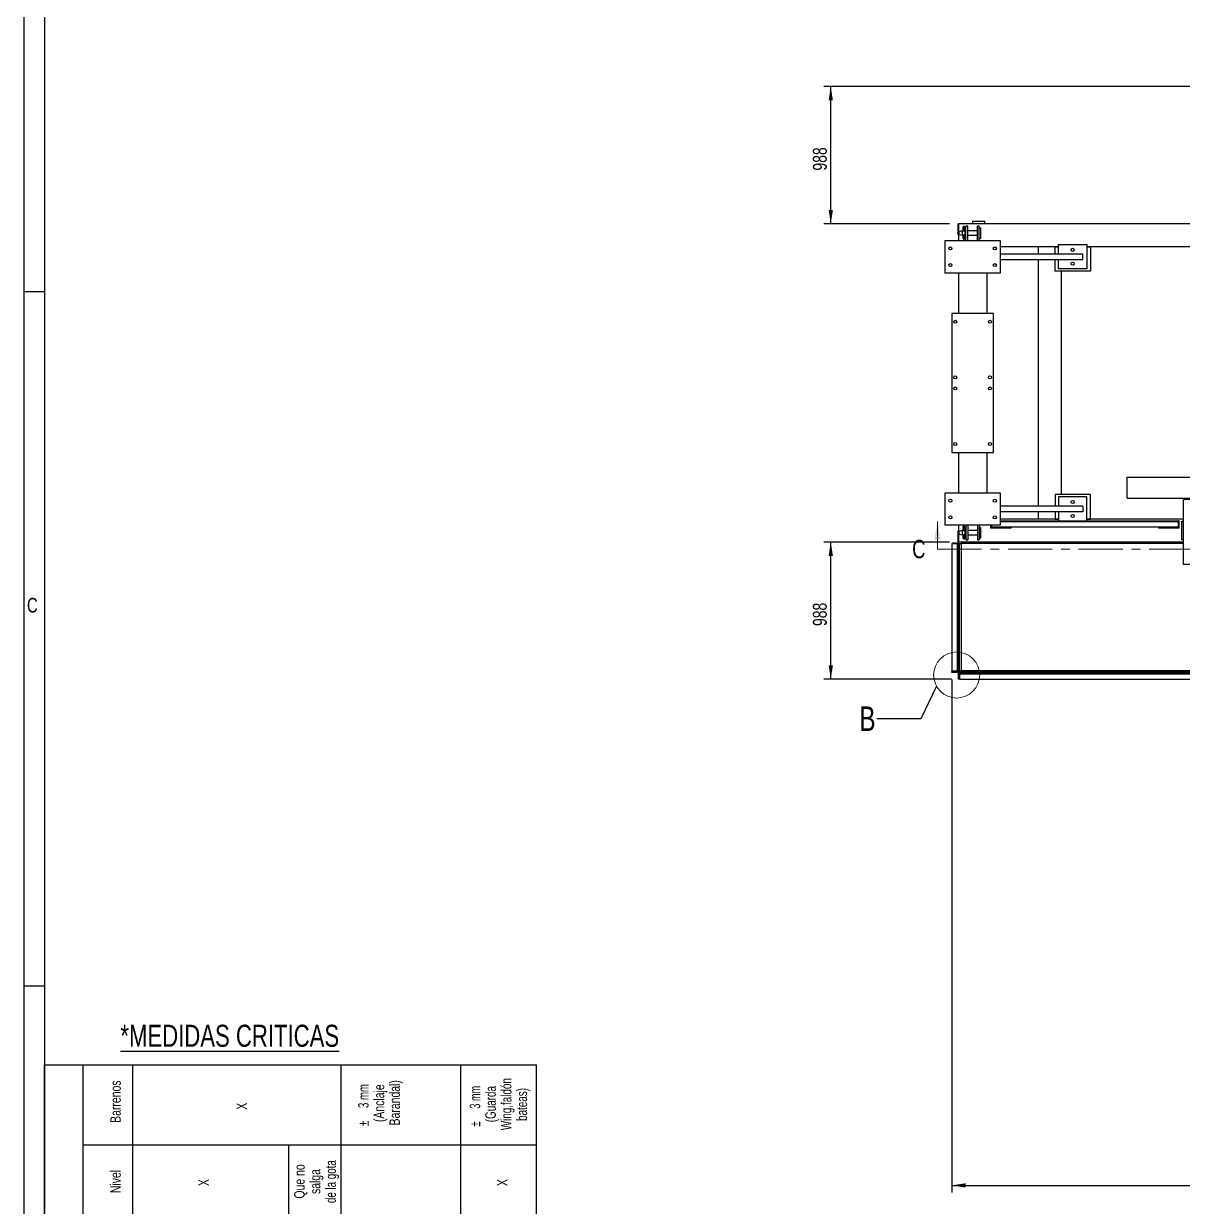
# Model space of a CAD drawing. Header units: millimetres. Extents: x 1293 to 41893, y 1011 to 26911.
# Drawn here: x 1293 to 9641, y 9867 to 18389 of the extents above; entities that cross this region are included whole.
import ezdxf

# ---------------------------------------------------------------- set-up
doc = ezdxf.new("R2010")
doc.units = ezdxf.units.MM
doc.header["$LTSCALE"] = 50
doc.linetypes.add('CENTER', pattern=[10.16, 6.35, -1.27, 1.27, -1.27])
for name, color, linetype in [('CAPA_1', 7, 'Continuous'), ('CLIP_BAR', 5, 'Continuous'), ('PASILLOS', 2, 'Continuous')]:
    doc.layers.add(name, color=color, linetype=linetype)
doc.styles.add('SLDTEXTSTYLE0', font='TXT', dxfattribs={"width": 0.75})
doc.styles.add('SLDTEXTSTYLE1', font='TXT', dxfattribs={"width": 0.7})
doc.styles.add('SLDTEXTSTYLE10', font='TXT', dxfattribs={"width": 0.666667})
doc.styles.add('SLDTEXTSTYLE11', font='TXT', dxfattribs={"width": 0.708642})
doc.styles.add('SLDTEXTSTYLE12', font='TXT', dxfattribs={"width": 0.656481})
doc.styles.add('SLDTEXTSTYLE4', font='TXT', dxfattribs={"width": 0.6875})
doc.styles.add('SLDTEXTSTYLE5', font='TXT', dxfattribs={"width": 0.694444})
doc.styles.add('SLDTEXTSTYLE6', font='TXT', dxfattribs={"width": 0.671875})
doc.styles.add('SLDTEXTSTYLE7', font='TXT', dxfattribs={"width": 0.678571})
doc.styles.add('SLDTEXTSTYLE8', font='TXT', dxfattribs={"width": 0.696429})
doc.styles.add('SLDTEXTSTYLE9', font='TXT', dxfattribs={"width": 0.675})
doc.dimstyles.new('SLDDIMSTYLE0', dxfattribs={"dimtxt": 100, "dimasz": 100, "dimexe": 0, "dimexo": 0.0625, "dimgap": 25, "dimtad": 2, "dimdec": 0, "dimrnd": 1e-09, "dimzin": 12, "dimdsep": 46, "dimtxsty": 'SLDTEXTSTYLE0', "dimsah": 1, "dimcen": 0.09, "dimadec": 0, "dimazin": 3, "dimtfac": 1, "dimtdec": 0, "dimtofl": 0, "dimtmove": 0, "dimatfit": 3, "dimfxl": 1, "dimfrac": 2, "dimtolj": 1, "dimtzin": 12, "dimarcsym": 0})
doc.dimstyles.new('SLDDIMSTYLE2', dxfattribs={"dimtxt": 0.18, "dimasz": 100, "dimexe": 0, "dimexo": 0.0625, "dimgap": 0, "dimtad": 0, "dimtih": 1, "dimtoh": 1, "dimdec": 0, "dimrnd": 1e-09, "dimzin": 0, "dimdsep": 46, "dimtxsty": 'Standard', "dimblk1": 'NONE', "dimblk2": 'NONE', "dimsah": 1, "dimcen": 0.09, "dimadec": 0, "dimazin": 0, "dimtfac": 100, "dimtdec": 0, "dimtofl": 0, "dimtmove": 0, "dimatfit": 3, "dimldrblk": 'NONE', "dimfxl": 1, "dimfrac": 2, "dimtolj": 1, "dimtzin": 0, "dimarcsym": 0})

# ---------------------------------------------------------------- blocks, each defined once
blk = doc.blocks.new('SW_NOTE_0_44')
at = {"layer": 'CAPA_1', "color": 0, "insert": (967, 129), "char_height": 100, "attachment_point": 2, "style": 'SLDTEXTSTYLE0'}
blk.add_mtext('TOLERANCIA PARA ENSAMBLES', dxfattribs=at)
blk = doc.blocks.new('SW_NOTE_0_45')
at = {"layer": 'CAPA_1', "color": 0, "char_height": 100, "attachment_point": 2, "style": 'SLDTEXTSTYLE0'}
for s, insert in [('Familia', (223, 129)), ('De Piezas', (224, -21))]:
    blk.add_mtext(s, dxfattribs=dict(at, insert=insert))
blk = doc.blocks.new('SW_NOTE_0_46')
at = {"layer": 'CAPA_1', "color": 0, "insert": (353, 129), "char_height": 100, "attachment_point": 2, "style": 'SLDTEXTSTYLE0'}
blk.add_mtext('Barandales', dxfattribs=at)
blk = doc.blocks.new('SW_NOTE_0_47')
at = {"layer": 'CAPA_1', "color": 0, "insert": (225, 129), "char_height": 100, "attachment_point": 2, "style": 'SLDTEXTSTYLE0'}
blk.add_mtext('Pasillos', dxfattribs=at)
blk = doc.blocks.new('SW_NOTE_0_48')
at = {"layer": 'CAPA_1', "color": 0, "insert": (241, 129), "char_height": 100, "attachment_point": 2, "style": 'SLDTEXTSTYLE0'}
blk.add_mtext('Flechas', dxfattribs=at)
blk = doc.blocks.new('SW_NOTE_0_49')
at = {"layer": 'CAPA_1', "color": 0, "insert": (334, 129), "char_height": 100, "attachment_point": 2, "style": 'SLDTEXTSTYLE0'}
blk.add_mtext('Estructuras', dxfattribs=at)
blk = doc.blocks.new('SW_NOTE_0_50')
at = {"layer": 'CAPA_1', "color": 0, "insert": (233, 129), "char_height": 100, "attachment_point": 2, "style": 'SLDTEXTSTYLE0'}
blk.add_mtext('Bandas', dxfattribs=at)
blk = doc.blocks.new('SW_NOTE_0_51')
at = {"layer": 'CAPA_1', "color": 0, "insert": (177, 129), "char_height": 100, "attachment_point": 2, "style": 'SLDTEXTSTYLE0'}
blk.add_mtext('Largo', dxfattribs=at)
blk = doc.blocks.new('SW_NOTE_0_52')
at = {"layer": 'CAPA_1', "color": 0, "insert": (186, 129), "char_height": 100, "attachment_point": 2, "style": 'SLDTEXTSTYLE0'}
blk.add_mtext('Altura', dxfattribs=at)
blk = doc.blocks.new('SW_NOTE_0_53')
at = {"layer": 'CAPA_1', "color": 0, "insert": (211, 129), "char_height": 100, "attachment_point": 2, "style": 'SLDTEXTSTYLE0'}
blk.add_mtext('Ancho', dxfattribs=at)
blk = doc.blocks.new('SW_NOTE_0_54')
at = {"layer": 'CAPA_1', "color": 0, "insert": (292, 129), "char_height": 100, "attachment_point": 2, "style": 'SLDTEXTSTYLE0'}
blk.add_mtext('Escuadra', dxfattribs=at)
blk = doc.blocks.new('SW_NOTE_0_55')
at = {"layer": 'CAPA_1', "color": 0, "insert": (247, 129), "char_height": 100, "attachment_point": 2, "style": 'SLDTEXTSTYLE0'}
blk.add_mtext('Anclaje', dxfattribs=at)
blk = doc.blocks.new('SW_NOTE_0_56')
at = {"layer": 'CAPA_1', "color": 0, "insert": (231, 129), "char_height": 100, "attachment_point": 2, "style": 'SLDTEXTSTYLE0'}
blk.add_mtext('Grados', dxfattribs=at)
blk = doc.blocks.new('SW_NOTE_0_57')
at = {"layer": 'CAPA_1', "color": 0, "insert": (195, 129), "char_height": 100, "attachment_point": 2, "style": 'SLDTEXTSTYLE0'}
blk.add_mtext('Ajuste', dxfattribs=at)
blk = doc.blocks.new('SW_NOTE_0_58')
at = {"layer": 'CAPA_1', "color": 0, "insert": (263, 129), "char_height": 100, "attachment_point": 2, "style": 'SLDTEXTSTYLE0'}
blk.add_mtext('Cuñeros', dxfattribs=at)
blk = doc.blocks.new('SW_NOTE_0_59')
at = {"layer": 'CAPA_1', "color": 0, "insert": (159, 129), "char_height": 100, "attachment_point": 2, "style": 'SLDTEXTSTYLE0'}
blk.add_mtext('Nivel', dxfattribs=at)
blk = doc.blocks.new('SW_NOTE_0_60')
at = {"layer": 'CAPA_1', "color": 0, "insert": (272, 129), "char_height": 100, "attachment_point": 2, "style": 'SLDTEXTSTYLE0'}
blk.add_mtext('Barrenos', dxfattribs=at)
blk = doc.blocks.new('SW_NOTE_0_61')
at = {"layer": 'CAPA_1', "color": 0, "char_height": 100, "attachment_point": 2}
for s, insert, style in [('%%p', (45, 129), 'SLDTEXTSTYLE0'), ('3 mm (sin', (431, 129), 'SLDTEXTSTYLE5'), ('pasillos)', (368, -21), 'SLDTEXTSTYLE0')]:
    blk.add_mtext(s, dxfattribs=dict(at, insert=insert, style=style))
blk = doc.blocks.new('SW_NOTE_0_62')
at = {"layer": 'CAPA_1', "color": 0, "char_height": 100, "attachment_point": 2}
for s, insert, style in [('%%p', (45, 129), 'SLDTEXTSTYLE0'), ('1 cm (con', (459, 129), 'SLDTEXTSTYLE5'), ('pasillos)', (397, -21), 'SLDTEXTSTYLE0')]:
    blk.add_mtext(s, dxfattribs=dict(at, insert=insert, style=style))
blk = doc.blocks.new('SW_NOTE_0_63')
at = {"layer": 'CAPA_1', "color": 0, "char_height": 100, "attachment_point": 2}
for s, insert, style in [('%%p', (45, 129), 'SLDTEXTSTYLE0'), ('3 mm', (309, 129), 'SLDTEXTSTYLE4')]:
    blk.add_mtext(s, dxfattribs=dict(at, insert=insert, style=style))
blk = doc.blocks.new('SW_NOTE_0_64')
at = {"layer": 'CAPA_1', "color": 0, "char_height": 100, "attachment_point": 2}
for s, insert, style in [('%%p', (45, 129), 'SLDTEXTSTYLE0'), ('2 mm (C. a C. de', (681, 129), 'SLDTEXTSTYLE6'), ('Ancl. Al pasillo)', (616, -21), 'SLDTEXTSTYLE0')]:
    blk.add_mtext(s, dxfattribs=dict(at, insert=insert, style=style))
blk = doc.blocks.new('SW_NOTE_0_65')
at = {"layer": 'CAPA_1', "color": 0, "char_height": 100, "attachment_point": 2}
for s, insert, style in [('%%p', (45, 129), 'SLDTEXTSTYLE0'), ('3 mm (C. a C. de', (681, 129), 'SLDTEXTSTYLE6'), ('Ancl. A barandales)', (612, -21), 'SLDTEXTSTYLE0')]:
    blk.add_mtext(s, dxfattribs=dict(at, insert=insert, style=style))
blk = doc.blocks.new('SW_NOTE_0_66')
at = {"layer": 'CAPA_1', "color": 0, "char_height": 100, "attachment_point": 2}
for s, insert, style in [('%%p', (45, 129), 'SLDTEXTSTYLE0'), ('3 mm (C. a C.)', (598, 129), 'SLDTEXTSTYLE7')]:
    blk.add_mtext(s, dxfattribs=dict(at, insert=insert, style=style))
blk = doc.blocks.new('SW_NOTE_0_67')
at = {"layer": 'CAPA_1', "color": 0, "insert": (220, 129), "char_height": 100, "attachment_point": 2, "style": 'SLDTEXTSTYLE7'}
blk.add_mtext('C. a C.', dxfattribs=at)
blk = doc.blocks.new('SW_NOTE_0_68')
at = {"layer": 'CAPA_1', "color": 0, "insert": (295, 129), "char_height": 100, "attachment_point": 2, "style": 'SLDTEXTSTYLE0'}
blk.add_mtext('Escaleras', dxfattribs=at)
blk = doc.blocks.new('SW_NOTE_0_69')
at = {"layer": 'CAPA_1', "color": 0, "char_height": 100, "attachment_point": 2}
for s, insert, style in [('%%p', (45, 129), 'SLDTEXTSTYLE0'), ('3 mm (patas de', (641, 129), 'SLDTEXTSTYLE8'), ('barrenos)', (598, -21), 'SLDTEXTSTYLE0')]:
    blk.add_mtext(s, dxfattribs=dict(at, insert=insert, style=style))
blk = doc.blocks.new('SW_NOTE_0_70')
at = {"layer": 'CAPA_1', "color": 0, "char_height": 100, "attachment_point": 2, "style": 'SLDTEXTSTYLE0'}
for s, insert in [('%%p', (45, 129)), ('3 mm (escuadras de', (789, 129)), ('barrenos)', (748, -21))]:
    blk.add_mtext(s, dxfattribs=dict(at, insert=insert))
blk = doc.blocks.new('SW_NOTE_0_71')
at = {"layer": 'CAPA_1', "color": 0, "char_height": 100, "attachment_point": 2}
for s, insert, style in [('%%p', (45, 129), 'SLDTEXTSTYLE0'), ('3 mm a 90°', (491, 129), 'SLDTEXTSTYLE9'), ('(espárragos)', (423, -21), 'SLDTEXTSTYLE0')]:
    blk.add_mtext(s, dxfattribs=dict(at, insert=insert, style=style))
blk = doc.blocks.new('SW_NOTE_0_72')
at = {"layer": 'CAPA_1', "color": 0, "char_height": 100, "attachment_point": 2, "style": 'SLDTEXTSTYLE0'}
for s, insert in [('%%p', (45, 129)), ('2 grados', (411, 129))]:
    blk.add_mtext(s, dxfattribs=dict(at, insert=insert))
blk = doc.blocks.new('SW_NOTE_0_73')
at = {"layer": 'CAPA_1', "color": 0, "char_height": 100, "attachment_point": 2, "style": 'SLDTEXTSTYLE0'}
for s, insert in [('%%p', (45, 129)), ('.003"', (278, 129))]:
    blk.add_mtext(s, dxfattribs=dict(at, insert=insert))
blk = doc.blocks.new('SW_NOTE_0_74')
at = {"layer": 'CAPA_1', "color": 0, "char_height": 100, "attachment_point": 2}
for s, insert, style in [('%%p', (45, 129), 'SLDTEXTSTYLE0'), ('5 mm', (309, 129), 'SLDTEXTSTYLE4')]:
    blk.add_mtext(s, dxfattribs=dict(at, insert=insert, style=style))
blk = doc.blocks.new('SW_NOTE_0_75')
at = {"layer": 'CAPA_1', "color": 0, "char_height": 100, "attachment_point": 2, "style": 'SLDTEXTSTYLE0'}
for s, insert in [('%%p', (45, 129)), ('0.0625"', (350, 129))]:
    blk.add_mtext(s, dxfattribs=dict(at, insert=insert))
blk = doc.blocks.new('SW_NOTE_0_76')
at = {"layer": 'CAPA_1', "color": 0, "char_height": 100, "attachment_point": 2, "style": 'SLDTEXTSTYLE0'}
for s, insert in [('colocación', (366, 129)), ('brida en', (367, -21)), ('banda', (367, -171))]:
    blk.add_mtext(s, dxfattribs=dict(at, insert=insert))
blk = doc.blocks.new('SW_NOTE_0_77')
at = {"layer": 'CAPA_1', "color": 0, "char_height": 100, "attachment_point": 2}
for s, insert, style in [('0 mm ver', (295, 129), 'SLDTEXTSTYLE4'), ('IC-OP-001', (296, -21), 'SLDTEXTSTYLE0')]:
    blk.add_mtext(s, dxfattribs=dict(at, insert=insert, style=style))
blk = doc.blocks.new('SW_NOTE_0_78')
at = {"layer": 'CAPA_1', "color": 0, "char_height": 100, "attachment_point": 2, "style": 'SLDTEXTSTYLE0'}
for s, insert in [('Par de', (205, 129)), ('barrenos', (201, -21)), ('(rodillos)', (203, -171))]:
    blk.add_mtext(s, dxfattribs=dict(at, insert=insert))
blk = doc.blocks.new('SW_NOTE_0_79')
at = {"layer": 'CAPA_1', "color": 0, "char_height": 100, "attachment_point": 2, "style": 'SLDTEXTSTYLE0'}
for s, insert in [('colocación', (366, 129)), ('paro de', (368, -21)), ('emergencia', (364, -171))]:
    blk.add_mtext(s, dxfattribs=dict(at, insert=insert))
blk = doc.blocks.new('SW_NOTE_0_80')
at = {"layer": 'CAPA_1', "color": 0, "char_height": 100, "attachment_point": 2}
for s, insert, style in [('%%p', (45, 129), 'SLDTEXTSTYLE0'), ('3 mm', (309, 129), 'SLDTEXTSTYLE4')]:
    blk.add_mtext(s, dxfattribs=dict(at, insert=insert, style=style))
blk = doc.blocks.new('SW_NOTE_0_81')
at = {"layer": 'CAPA_1', "color": 0, "char_height": 100, "attachment_point": 2}
for s, insert, style in [('%%p', (45, 129), 'SLDTEXTSTYLE0'), ('3 mm', (309, 129), 'SLDTEXTSTYLE4')]:
    blk.add_mtext(s, dxfattribs=dict(at, insert=insert, style=style))
blk = doc.blocks.new('SW_NOTE_0_82')
at = {"layer": 'CAPA_1', "color": 0, "insert": (41, 129), "char_height": 100, "attachment_point": 2, "style": 'SLDTEXTSTYLE0'}
blk.add_mtext('X', dxfattribs=at)
blk = doc.blocks.new('SW_NOTE_0_83')
at = {"layer": 'CAPA_1', "color": 0, "insert": (41, 129), "char_height": 100, "attachment_point": 2, "style": 'SLDTEXTSTYLE0'}
blk.add_mtext('X', dxfattribs=at)
blk = doc.blocks.new('SW_NOTE_0_84')
at = {"layer": 'CAPA_1', "color": 0, "insert": (41, 129), "char_height": 100, "attachment_point": 2, "style": 'SLDTEXTSTYLE0'}
blk.add_mtext('X', dxfattribs=at)
blk = doc.blocks.new('SW_NOTE_0_85')
at = {"layer": 'CAPA_1', "color": 0, "char_height": 100, "attachment_point": 2, "style": 'SLDTEXTSTYLE10'}
for s, insert in [('+ 5 mm', (236, 129)), ('- 0 mm', (235, -21))]:
    blk.add_mtext(s, dxfattribs=dict(at, insert=insert))
blk = doc.blocks.new('SW_NOTE_0_86')
at = {"layer": 'CAPA_1', "color": 0, "char_height": 100, "attachment_point": 2}
for s, insert, style in [('%%p', (45, 129), 'SLDTEXTSTYLE0'), ('3 mm', (309, 129), 'SLDTEXTSTYLE4')]:
    blk.add_mtext(s, dxfattribs=dict(at, insert=insert, style=style))
blk = doc.blocks.new('SW_NOTE_0_87')
at = {"layer": 'CAPA_1', "color": 0, "char_height": 100, "attachment_point": 2}
for s, insert, style in [('%%p', (45, 129), 'SLDTEXTSTYLE0'), ('3 mm', (309, 129), 'SLDTEXTSTYLE4')]:
    blk.add_mtext(s, dxfattribs=dict(at, insert=insert, style=style))
blk = doc.blocks.new('SW_NOTE_0_88')
at = {"layer": 'CAPA_1', "color": 0, "char_height": 100, "attachment_point": 2}
for s, insert, style in [('%%p', (45, 129), 'SLDTEXTSTYLE0'), ('3 mm', (309, 129), 'SLDTEXTSTYLE4')]:
    blk.add_mtext(s, dxfattribs=dict(at, insert=insert, style=style))
blk = doc.blocks.new('SW_NOTE_0_89')
at = {"layer": 'CAPA_1', "color": 0, "insert": (177, 129), "char_height": 100, "attachment_point": 2, "style": 'SLDTEXTSTYLE4'}
blk.add_mtext('0 mm', dxfattribs=at)
blk = doc.blocks.new('SW_NOTE_0_90')
at = {"layer": 'CAPA_1', "color": 0, "insert": (41, 129), "char_height": 100, "attachment_point": 2, "style": 'SLDTEXTSTYLE0'}
blk.add_mtext('X', dxfattribs=at)
blk = doc.blocks.new('SW_NOTE_0_91')
at = {"layer": 'CAPA_1', "color": 0, "insert": (41, 129), "char_height": 100, "attachment_point": 2, "style": 'SLDTEXTSTYLE0'}
blk.add_mtext('X', dxfattribs=at)
blk = doc.blocks.new('SW_NOTE_0_92')
at = {"layer": 'CAPA_1', "color": 0, "insert": (41, 129), "char_height": 100, "attachment_point": 2, "style": 'SLDTEXTSTYLE0'}
blk.add_mtext('X', dxfattribs=at)
blk = doc.blocks.new('SW_NOTE_0_93')
at = {"layer": 'CAPA_1', "color": 0, "insert": (41, 129), "char_height": 100, "attachment_point": 2, "style": 'SLDTEXTSTYLE0'}
blk.add_mtext('X', dxfattribs=at)
blk = doc.blocks.new('SW_NOTE_0_94')
at = {"layer": 'CAPA_1', "color": 0, "char_height": 100, "attachment_point": 2}
for s, insert, style in [('Que no', (244, 129), 'SLDTEXTSTYLE0'), ('salga', (243, -21), 'SLDTEXTSTYLE0'), ('de la gota', (242, -171), 'SLDTEXTSTYLE1')]:
    blk.add_mtext(s, dxfattribs=dict(at, insert=insert, style=style))
blk = doc.blocks.new('SW_NOTE_0_95')
at = {"layer": 'CAPA_1', "color": 0, "char_height": 100, "attachment_point": 2}
for s, insert, style in [('%%p', (45, 129), 'SLDTEXTSTYLE0'), ('3 mm', (309, 129), 'SLDTEXTSTYLE4'), ('(Anclaje', (240, -21), 'SLDTEXTSTYLE0'), ('Barandal)', (244, -171), 'SLDTEXTSTYLE0')]:
    blk.add_mtext(s, dxfattribs=dict(at, insert=insert, style=style))
blk = doc.blocks.new('SW_NOTE_0_96')
at = {"layer": 'CAPA_1', "color": 0, "char_height": 100, "attachment_point": 2}
for s, insert, style in [('%%p', (43, 129), 'SLDTEXTSTYLE11'), ('3 mm', (300, 129), 'SLDTEXTSTYLE12'), ('(Guarda', (234, -21), 'SLDTEXTSTYLE11'), ('Wing,faldón', (234, -171), 'SLDTEXTSTYLE11'), ('bateas)', (231, -321), 'SLDTEXTSTYLE11')]:
    blk.add_mtext(s, dxfattribs=dict(at, insert=insert, style=style))
blk = doc.blocks.new('SW_NOTE_0_97')
at = {"layer": 'CAPA_1', "color": 0, "insert": (41, 129), "char_height": 100, "attachment_point": 2, "style": 'SLDTEXTSTYLE0'}
blk.add_mtext('X', dxfattribs=at)
blk = doc.blocks.new('SW_NOTE_0_98')
at = {"layer": 'CAPA_1', "color": 0, "insert": (41, 129), "char_height": 100, "attachment_point": 2, "style": 'SLDTEXTSTYLE0'}
blk.add_mtext('X', dxfattribs=at)
blk = doc.blocks.new('SW_NOTE_0_99')
at = {"layer": 'CAPA_1', "color": 0, "insert": (41, 129), "char_height": 100, "attachment_point": 2, "style": 'SLDTEXTSTYLE0'}
blk.add_mtext('X', dxfattribs=at)
blk = doc.blocks.new('SW_NOTE_0_100')
at = {"layer": 'CAPA_1', "color": 0, "char_height": 100, "attachment_point": 2, "style": 'SLDTEXTSTYLE0'}
for s, insert in [('%%p', (45, 129)), ('3 mm Orejas', (533, 129)), ('(soporte)', (466, -21))]:
    blk.add_mtext(s, dxfattribs=dict(at, insert=insert))
blk = doc.blocks.new('Bloque30')
at = {"layer": 'CAPA_1'}
for p, q in [((1781, 8063), (10397, 8063)), ((1781, 8063), (1781, 3339)), ((10397, 8063), (10397, 3339)), ((1781, 7691), (10397, 7691)), ((2609, 7691), (2609, 3339)), ((3436, 7691), (3436, 3339)), ((3969, 7691), (3969, 3339)), ((4528, 7691), (4528, 3339)), ((5219, 7691), (5219, 3339)), ((6685, 7691), (6685, 3339)), ((7364, 7691), (7364, 5718)), ((8115, 7691), (8115, 5215)), ((8928, 7691), (8928, 5215)), ((9631, 7691), (9631, 3339)), ((1781, 7214), (10397, 7214)), ((1781, 6725), (2609, 6725)), ((4528, 6725), (6685, 6725)), ((1781, 6089), (2609, 6089)), ((5219, 6089), (8115, 6089)), ((1781, 5718), (2609, 5718)), ((5219, 5718), (8115, 5718)), ((8928, 5718), (9631, 5718)), ((1781, 5215), (2609, 5215)), ((3436, 5215), (4528, 5215)), ((5219, 5215), (10397, 5215)), ((5219, 5047), (6685, 5047)), ((5219, 4733), (6685, 4733)), ((5219, 4408), (6685, 4408)), ((1781, 4068), (10397, 4068)), ((7364, 4068), (7364, 3339)), ((8115, 4068), (8115, 3339)), ((8928, 4068), (8928, 3339)), ((2609, 3717), (3436, 3717)), ((6685, 3618), (8928, 3618)), ((1781, 3339), (10397, 3339))]:
    blk.add_line(p, q, dxfattribs=at)
at = {"layer": 'CAPA_1', "color": 7}
for name, p in [('SW_NOTE_0_44', (3851, 7753)), ('SW_NOTE_0_45', (1990, 7452)), ('SW_NOTE_0_51', (2898, 7302)), ('SW_NOTE_0_52', (3468, 7302)), ('SW_NOTE_0_53', (4001, 7288)), ('SW_NOTE_0_54', (4584, 7288)), ('SW_NOTE_0_55', (5522, 7288)), ('SW_NOTE_0_56', (6842, 7302)), ('SW_NOTE_0_57', (7518, 7302)), ('SW_NOTE_0_58', (8178, 7302)), ('SW_NOTE_0_59', (9119, 7302)), ('SW_NOTE_0_60', (9773, 7302)), ('SW_NOTE_0_64', (5337, 6955)), ('SW_NOTE_0_46', (1808, 6880)), ('SW_NOTE_0_87', (4630, 6913)), ('SW_NOTE_0_72', (6662, 6593)), ('SW_NOTE_0_90', (7661, 6560)), ('SW_NOTE_0_81', (3452, 6352)), ('SW_NOTE_0_65', (5337, 6380)), ('SW_NOTE_0_99', (9227, 6456)), ('SW_NOTE_0_47', (1800, 6319)), ('SW_NOTE_0_84', (4171, 6210)), ('SW_NOTE_0_93', (8515, 6120)), ('SW_NOTE_0_98', (9960, 6091)), ('SW_NOTE_0_48', (1807, 5836)), ('SW_NOTE_0_73', (6793, 5826)), ('SW_NOTE_0_75', (7464, 5826)), ('SW_NOTE_0_63', (2780, 5602)), ('SW_NOTE_0_94', (9035, 5537)), ('SW_NOTE_0_49', (1829, 5387)), ('SW_NOTE_0_66', (5381, 5387)), ('SW_NOTE_0_92', (7321, 5405)), ('SW_NOTE_0_88', (4601, 5163)), ('SW_NOTE_0_67', (5700, 5071)), ('SW_NOTE_0_69', (5361, 4886)), ('SW_NOTE_0_95', (9790, 4923)), ('SW_NOTE_0_68', (1831, 4566)), ('SW_NOTE_0_82', (3651, 4532)), ('SW_NOTE_0_85', (4018, 4628)), ('SW_NOTE_0_70', (5211, 4589)), ('SW_NOTE_0_91', (8163, 4513)), ('SW_NOTE_0_71', (5532, 4253)), ('SW_NOTE_0_61', (2634, 3886)), ('SW_NOTE_0_78', (6830, 3917)), ('SW_NOTE_0_76', (7376, 3917)), ('SW_NOTE_0_79', (8154, 3917)), ('SW_NOTE_0_96', (9787, 3852)), ('SW_NOTE_0_50', (1855, 3637)), ('SW_NOTE_0_100', (5491, 3725)), ('SW_NOTE_0_62', (2634, 3562)), ('SW_NOTE_0_83', (3651, 3575)), ('SW_NOTE_0_86', (4011, 3575)), ('SW_NOTE_0_89', (4696, 3575)), ('SW_NOTE_0_97', (9227, 3590)), ('SW_NOTE_0_74', (6792, 3402)), ('SW_NOTE_0_77', (7424, 3486)), ('SW_NOTE_0_80', (8257, 3402))]:
    blk.add_blockref(name, p, dxfattribs=at)
blk = doc.blocks.new('_D_12')
at = {"layer": 'CAPA_1', "transparency": 16777216}
for p, q in [((12074.8, 17936.1), (7053.4, 17936.1)), ((7103.4, 16948.4), (7103.4, 17936.1)), ((7957.8, 16948.4), (7053.4, 16948.4))]:
    blk.add_line(p, q, dxfattribs=at)
for points in [[(7103.4, 17936.1), (7088, 17836.1), (7118.8, 17836.1)], [(7103.4, 16948.4), (7118.8, 17048.4), (7088, 17048.4)]]:
    blk.add_solid(points, dxfattribs=at)
at = {"layer": 'CAPA_1', "transparency": 16777216, "insert": (6974.5, 17331.4), "char_height": 100, "attachment_point": 1, "rotation": 90, "style": 'SLDTEXTSTYLE0'}
blk.add_mtext('988', dxfattribs=at)
blk = doc.blocks.new('_D_13')
at = {"layer": 'CAPA_1', "transparency": 16777216}
for p, q in [((7957.8, 14656.8), (7053.4, 14656.8)), ((7103.4, 13669.2), (7103.4, 14656.8)), ((7972.8, 13669.2), (7053.4, 13669.2))]:
    blk.add_line(p, q, dxfattribs=at)
for points in [[(7103.4, 14656.8), (7088, 14556.8), (7118.8, 14556.8)], [(7103.4, 13669.2), (7118.8, 13769.2), (7088, 13769.2)]]:
    blk.add_solid(points, dxfattribs=at)
at = {"layer": 'CAPA_1', "transparency": 16777216, "insert": (6974.5, 14052.2), "char_height": 100, "attachment_point": 1, "rotation": 90, "style": 'SLDTEXTSTYLE0'}
blk.add_mtext('988', dxfattribs=at)
blk = doc.blocks.new('_D_16')
at = {"layer": 'CAPA_1', "transparency": 16777216}
for p, q in [((7974.7, 13667.4), (7974.7, 9974.9)), ((18069.9, 13667.8), (18069.9, 9974.9)), ((7974.7, 10024.9), (18069.9, 10024.9))]:
    blk.add_line(p, q, dxfattribs=at)
for points in [[(7974.7, 10024.9), (8074.7, 10009.5), (8074.7, 10040.3)], [(18069.9, 10024.9), (17969.9, 10040.3), (17969.9, 10009.5)]]:
    blk.add_solid(points, dxfattribs=at)
at = {"layer": 'CAPA_1', "transparency": 16777216, "insert": (12837.6, 10153.8), "char_height": 100, "attachment_point": 1, "style": 'SLDTEXTSTYLE0'}
blk.add_mtext('10095', dxfattribs=at)
blk = doc.blocks.new('_None')

msp = doc.modelspace()

# ---------------------------------------------------------------- linework, layer by layer
at = {"color": 7, "linetype": 'Continuous', "lineweight": 25}
for p, q in [((8122.8628232, 16965.636389), (8122.8628232, 16948.440389)), ((8211.7628232, 16965.636389), (8122.8628232, 16965.636389)), ((8211.7628232, 16948.440389), (8211.7628232, 16965.636389)), ((8022.3128232, 16948.440389), (8021.3128232, 16948.440389)), ((8021.3128232, 16876.558389), (8021.3128232, 16948.440389)), ((8022.3128232, 16876.558389), (8021.3128232, 16876.558389)), ((8021.3128232, 16868.938389), (8021.3128232, 16876.558389)), ((8022.3128232, 16948.440389), (8022.3128232, 16825.636389)), ((13262.4128232, 16948.440389), (8022.3128232, 16948.440389)), ((8051.7753232, 16897.355389), (8026.7753232, 16891.1221889)), ((8026.7753232, 16871.8385891), (8026.7753232, 16891.1221889)), ((8056.2190732, 16897.355389), (8051.7753232, 16897.355389)), ((8051.7753232, 16865.605389), (8051.7753232, 16897.355389)), ((8059.647719, 16929.0443944), (8057.5205454, 16926.9171444)), ((8057.5205454, 16896.954145), (8057.5205454, 16926.9171444)), ((8057.520976, 16922.8531444), (8059.6481496, 16924.9803944)), ((8066.0296703, 16922.8531444), (8057.520976, 16922.8531444)), ((8057.520976, 16896.9540395), (8057.520976, 16922.8531444)), ((8063.9020662, 16929.0443944), (8059.647719, 16929.0443944)), ((8059.6481496, 16924.9803944), (8063.9024968, 16924.9803944)), ((8066.0292398, 16926.9171444), (8063.9020662, 16929.0443944)), ((8063.9024968, 16924.9803944), (8066.0296703, 16922.8531444)), ((8066.0292398, 16922.853575), (8066.0292398, 16926.9171444)), ((8066.0296703, 16896.9580833), (8066.0296703, 16922.8531444)), ((8068.7753232, 16897.355389), (8067.2562498, 16897.355389)), ((8071.3153232, 16919.480389), (8068.7753232, 16919.480389)), ((8068.7753232, 16919.480389), (8068.7753232, 16843.480389)), ((8071.3153232, 16919.480389), (8071.3153232, 16843.480389)), ((8076.6128232, 16897.355389), (8071.3153232, 16897.355389)), ((8089.3128232, 16931.480389), (8076.6128232, 16931.480389)), ((8076.6128232, 16881.480389), (8076.6128232, 16931.480389)), ((8076.6128232, 16825.636389), (8076.6128232, 16881.480389)), ((8089.3128232, 16881.480389), (8089.3128232, 16931.480389)), ((8159.3128232, 16897.355389), (8089.3128232, 16897.355389)), ((8089.3128232, 16825.636389), (8089.3128232, 16881.480389)), ((8172.0128232, 16931.480389), (8159.3128232, 16931.480389)), ((8159.3128232, 16881.480389), (8159.3128232, 16931.480389)), ((8159.3128232, 16825.636389), (8159.3128232, 16881.480389)), ((8172.0128232, 16881.480389), (8172.0128232, 16931.480389)), ((8181.5378232, 16919.580389), (8172.0128232, 16919.580389)), ((8172.0128232, 16825.636389), (8172.0128232, 16881.480389)), ((8181.5378232, 16919.580389), (8181.5378232, 16843.380389)), ((7924.3128232, 16825.636389), (7924.3128232, 16595.636389)), ((8324.3128232, 16825.636389), (7924.3128232, 16825.636389)), ((8022.3128232, 16868.938389), (8021.3128232, 16868.938389)), ((8026.7753232, 16871.8385891), (8051.7753232, 16865.605389)), ((8051.7753232, 16865.605389), (8056.2190732, 16865.605389)), ((8057.5205454, 16861.4803944), (8057.5205454, 16866.0110517)), ((8057.520976, 16861.4803944), (8057.520976, 16866.0111534)), ((8066.0296703, 16861.4803944), (8066.0296703, 16866.0048493)), ((8067.2562498, 16865.605389), (8068.7753232, 16865.605389)), ((8068.7753232, 16843.480389), (8071.3153232, 16843.480389)), ((8071.3153232, 16865.605389), (8076.6128232, 16865.605389)), ((8089.3128232, 16865.605389), (8159.3128232, 16865.605389)), ((8172.0128232, 16843.380389), (8181.5378232, 16843.380389)), ((8324.3128232, 16595.636389), (8324.3128232, 16825.636389)), ((8743.6262163, 16730.753189), (8743.6262163, 16798.636389)), ((8743.6262163, 16798.636389), (8946.6262163, 16798.636389)), ((8946.6262163, 16798.636389), (8946.6262163, 16622.636389)), ((8743.6262163, 16782.832389), (8324.3128232, 16782.832389)), ((8324.3128232, 16730.753189), (8916.9682653, 16730.753189)), ((8596.5088232, 16782.832389), (8596.5088232, 16730.753189)), ((8718.1226764, 16782.832389), (8743.6262163, 16782.832389)), ((8718.1226764, 16730.753189), (8718.1226764, 16782.832389)), ((8916.9682653, 16690.519589), (8916.9682653, 16730.753189)), ((9933.44943, 16782.832389), (8946.6262163, 16782.832389)), ((8946.6262163, 16782.832389), (8972.1226764, 16782.832389)), ((8972.1226764, 16782.832389), (8972.1226764, 16605.832389)), ((8324.3128232, 16690.519589), (8916.9682653, 16690.519589)), ((8596.5088232, 16690.519589), (8596.5088232, 14914.753189)), ((8718.1226764, 16605.832389), (8718.1226764, 16690.519589)), ((8743.6262163, 16622.636389), (8743.6262163, 16690.519589)), ((8946.6262163, 16622.636389), (8743.6262163, 16622.636389)), ((7924.3128232, 16595.636389), (8324.3128232, 16595.636389)), ((8022.2793232, 16595.636389), (8022.2793232, 16302.636389)), ((8022.4588232, 16595.636389), (8022.4588232, 16302.636389)), ((8226.1668232, 16595.636389), (8226.1668232, 16302.636389)), ((8972.1226764, 16605.832389), (8718.1226764, 16605.832389)), ((8762.1168232, 16605.832389), (8762.1168232, 14999.440389)), ((7974.3128232, 16302.636389), (7974.3128232, 15302.636389)), ((8274.3128232, 16302.636389), (7974.3128232, 16302.636389)), ((8274.3128232, 15302.636389), (8274.3128232, 16302.636389)), ((7974.3128232, 15302.636389), (8274.3128232, 15302.636389)), ((8022.2793232, 15302.636389), (8022.2793232, 15009.636389)), ((8022.4588232, 15302.636389), (8022.4588232, 15009.636389)), ((8226.1668232, 15302.636389), (8226.1668232, 15009.636389)), ((9238.0458232, 14971.836389), (9238.0458232, 15124.236389)), ((9238.0458232, 15124.236389), (10318.0458232, 15124.236389)), ((7924.3128232, 15009.636389), (7924.3128232, 14779.636389)), ((8324.3128232, 15009.636389), (7924.3128232, 15009.636389)), ((8324.3128232, 14779.636389), (8324.3128232, 15009.636389)), ((8972.1226764, 14999.440389), (8718.1226764, 14999.440389)), ((8718.1226764, 14999.440389), (8718.1226764, 14914.753189)), ((8972.1226764, 14822.440389), (8972.1226764, 14999.440389)), ((8916.9682653, 14914.753189), (8324.3128232, 14914.753189)), ((8743.6262163, 14982.636389), (8743.6262163, 14914.753189)), ((8946.6262163, 14982.636389), (8743.6262163, 14982.636389)), ((8916.9682653, 14914.753189), (8916.9682653, 14874.519589)), ((8946.6262163, 14810.040389), (8946.6262163, 14982.636389)), ((9238.0458232, 14971.836389), (10318.0458232, 14971.836389)), ((10191.3758232, 14962.311389), (9641.3758232, 14962.311389)), ((9641.3758232, 14962.311389), (9641.3758232, 14498.311389)), ((8916.9682653, 14874.519589), (8324.3128232, 14874.519589)), ((8596.5088232, 14874.519589), (8596.5088232, 14822.440389)), ((8718.1226764, 14874.519589), (8718.1226764, 14822.440389)), ((8743.6262163, 14874.519589), (8743.6262163, 14810.040389)), ((7924.3128232, 14779.636389), (8324.3128232, 14779.636389)), ((8022.3128232, 14779.636389), (8022.3128232, 14656.832389)), ((8059.647719, 14771.3563944), (8057.5205454, 14769.2291444)), ((8057.5205454, 14739.266145), (8057.5205454, 14769.2291444)), ((8057.520976, 14765.1651444), (8059.6481496, 14767.2923944)), ((8057.520976, 14739.2660395), (8057.520976, 14765.1651444)), ((8066.0296703, 14765.1651444), (8057.520976, 14765.1651444)), ((8063.9020662, 14771.3563944), (8059.647719, 14771.3563944)), ((8059.6481496, 14767.2923944), (8063.9024968, 14767.2923944)), ((8066.0292398, 14769.2291444), (8063.9020662, 14771.3563944)), ((8063.9024968, 14767.2923944), (8066.0296703, 14765.1651444)), ((8066.0292398, 14765.165575), (8066.0292398, 14769.2291444)), ((8066.0296703, 14739.2700833), (8066.0296703, 14765.1651444)), ((8071.3153232, 14761.792389), (8068.7753232, 14761.792389)), ((8068.7753232, 14761.792389), (8068.7753232, 14685.792389)), ((8071.3153232, 14761.792389), (8071.3153232, 14685.792389)), ((8076.6128232, 14779.636389), (8076.6128232, 14723.792389)), ((8089.3128232, 14779.636389), (8089.3128232, 14723.792389)), ((8159.3128232, 14779.636389), (8159.3128232, 14723.792389)), ((8172.0128232, 14779.636389), (8172.0128232, 14723.792389)), ((8181.5378232, 14761.892389), (8172.0128232, 14761.892389)), ((8181.5378232, 14761.892389), (8181.5378232, 14685.692389)), ((8743.6262163, 14822.440389), (8324.3128232, 14822.440389)), ((8718.1226764, 14822.440389), (8743.6262163, 14822.440389)), ((9641.3758232, 14822.440389), (8946.6262163, 14822.440389)), ((8946.6262163, 14822.440389), (8972.1226764, 14822.440389)), ((9629.7538232, 14672.961389), (9629.7538232, 14806.311389)), ((9629.7538232, 14806.311389), (9641.3758232, 14806.311389)), ((8022.3128232, 14736.334389), (8021.3128232, 14736.334389)), ((8021.3128232, 14728.714389), (8021.3128232, 14736.334389)), ((8022.3128232, 14728.714389), (8021.3128232, 14728.714389)), ((8021.3128232, 14656.832389), (8021.3128232, 14728.714389)), ((8051.7753232, 14739.667389), (8026.7753232, 14733.4341889)), ((8026.7753232, 14714.1505891), (8026.7753232, 14733.4341889)), ((8026.7753232, 14714.1505891), (8051.7753232, 14707.917389)), ((8056.2190732, 14739.667389), (8051.7753232, 14739.667389)), ((8051.7753232, 14707.917389), (8051.7753232, 14739.667389)), ((8051.7753232, 14707.917389), (8056.2190732, 14707.917389)), ((8057.5205454, 14703.7923944), (8057.5205454, 14708.3230517)), ((8057.520976, 14703.7923944), (8057.520976, 14708.3231534)), ((8066.0296703, 14703.7923944), (8066.0296703, 14708.3168493)), ((8068.7753232, 14739.667389), (8067.2562498, 14739.667389)), ((8067.2562498, 14707.917389), (8068.7753232, 14707.917389)), ((8068.7753232, 14685.792389), (8071.3153232, 14685.792389)), ((8076.6128232, 14739.667389), (8071.3153232, 14739.667389)), ((8071.3153232, 14707.917389), (8076.6128232, 14707.917389)), ((8076.6128232, 14723.792389), (8076.6128232, 14673.792389)), ((8076.6128232, 14673.792389), (8089.3128232, 14673.792389)), ((8159.3128232, 14739.667389), (8089.3128232, 14739.667389)), ((8089.3128232, 14723.792389), (8089.3128232, 14673.792389)), ((8089.3128232, 14707.917389), (8159.3128232, 14707.917389)), ((8159.3128232, 14723.792389), (8159.3128232, 14673.792389)), ((8159.3128232, 14673.792389), (8172.0128232, 14673.792389)), ((8172.0128232, 14723.792389), (8172.0128232, 14673.792389)), ((8172.0128232, 14685.692389), (8181.5378232, 14685.692389)), ((9641.3758232, 14672.961389), (9629.7538232, 14672.961389)), ((8022.3128232, 14656.832389), (8021.3128232, 14656.832389)), ((9641.3758232, 14656.832389), (8022.3128232, 14656.832389)), ((8122.8628232, 14656.832389), (8122.8628232, 14646.832389)), ((8211.7628232, 14646.832389), (8211.7628232, 14656.832389)), ((9641.3758232, 14498.311389), (10191.3758232, 14498.311389))]:
    msp.add_line(p, q, dxfattribs=at)
at = {"color": 7, "linetype": 'Continuous', "lineweight": 18}
msp.add_line((7871.9073073, 14604.3339065), (7871.9073073, 14805.4172399), dxfattribs=at)
at = {"color": 7, "linetype": 'CENTER', "lineweight": 18}
msp.add_line((7871.9073073, 14604.3339065), (10981.1710567, 14604.3339065), dxfattribs=at)
at = {"color": 7, "linetype": 'Continuous', "lineweight": 25, "flags": 128}
for points in [[(8057.5557984, 16849.662946), (8057.5618074, 16848.4732676), (8057.5649822, 16847.1399885), (8057.5651038, 16845.7551647), (8057.5621637, 16844.4144115), (8057.556365, 16843.210301), (8057.548108, 16842.2259711), (8057.5379627, 16841.5293847), (8057.5266298, 16841.1686376), (8057.5148916, 16841.1686376), (8057.5035587, 16841.5293847), (8057.4934134, 16842.2259711), (8057.4851564, 16843.210301), (8057.4793577, 16844.4144115), (8057.4764176, 16845.7551647), (8057.4765392, 16847.1399885), (8057.4797141, 16848.4732676), (8057.485723, 16849.662946)], [(8057.4843921, 16843.3528147), (8057.4861586, 16843.0232231), (8057.4942702, 16842.1119164), (8057.5044972, 16841.4325189), (8057.5226502, 16840.9092279), (8057.5354432, 16840.7442292), (8057.5646342, 16840.503733), (8057.6855103, 16839.9476469), (8058.1517456, 16838.8926505), (8058.7313575, 16838.150153), (8059.4503567, 16837.5596842), (8060.3888095, 16837.1006232), (8061.4557393, 16836.8804546), (8062.6549601, 16836.9604165), (8063.6406464, 16837.2992258), (8064.4237277, 16837.7933302), (8065.0217245, 16838.373097), (8065.4516975, 16838.9814926), (8065.7364599, 16839.5697992), (8065.9039415, 16840.0935057), (8065.9846868, 16840.4977631), (8066.0135631, 16840.7315998), (8066.0242809, 16840.8596581), (8066.0319824, 16840.9889828), (8066.040875, 16841.229616), (8066.0520921, 16841.8086561), (8066.060688, 16842.5891686), (8066.0677012, 16843.6294346), (8066.0722612, 16844.8214274), (8066.0742119, 16846.1019221), (8066.0734662, 16847.398272), (8066.0700694, 16848.6355976), (8066.06455, 16849.691466), (8066.06455, 16849.691466)], [(8057.485723, 16849.662946), (8057.4936487, 16850.9526209), (8057.5006335, 16852.3159134), (8057.5066284, 16853.7432904), (8057.5115916, 16855.2247707), (8057.5154882, 16856.7499947), (8057.5182912, 16858.308297), (8057.5199809, 16859.8887809), (8057.5205454, 16861.4803944)], [(8057.520976, 16861.4803944), (8057.5215405, 16859.8887809), (8057.5232302, 16858.308297), (8057.5260332, 16856.7499947), (8057.5299299, 16855.2247707), (8057.534893, 16853.7432904), (8057.5408879, 16852.3159134), (8057.5478727, 16850.9526209), (8057.5557984, 16849.662946)], [(8066.0296703, 16861.4803944), (8066.0302349, 16859.8887809), (8066.0319245, 16858.308297), (8066.0347275, 16856.7499947), (8066.0386242, 16855.2247707), (8066.0435874, 16853.7432904), (8066.0495823, 16852.3159134), (8066.056567, 16850.9526209), (8066.0644928, 16849.662946)], [(8057.5557984, 14691.974946), (8057.5618074, 14690.7852676), (8057.5649822, 14689.4519885), (8057.5651038, 14688.0671647), (8057.5621637, 14686.7264115), (8057.556365, 14685.522301), (8057.548108, 14684.5379711), (8057.5379627, 14683.8413847), (8057.5266298, 14683.4806376), (8057.5148916, 14683.4806376), (8057.5035587, 14683.8413847), (8057.4934134, 14684.5379711), (8057.4851564, 14685.522301), (8057.4793577, 14686.7264115), (8057.4764176, 14688.0671647), (8057.4765392, 14689.4519885), (8057.4797141, 14690.7852676), (8057.485723, 14691.974946)], [(8057.4843921, 14685.6648147), (8057.4861586, 14685.3352231), (8057.4942702, 14684.4239164), (8057.5044972, 14683.7445189), (8057.5226502, 14683.2212279), (8057.5354432, 14683.0562292), (8057.5646342, 14682.815733), (8057.6855103, 14682.2596469), (8058.1517456, 14681.2046505), (8058.7313575, 14680.462153), (8059.4503567, 14679.8716842), (8060.3888095, 14679.4126232), (8061.4557393, 14679.1924546), (8062.6549601, 14679.2724165), (8063.6406464, 14679.6112258), (8064.4237277, 14680.1053302), (8065.0217245, 14680.685097), (8065.4516975, 14681.2934926), (8065.7364599, 14681.8817992), (8065.9039415, 14682.4055057), (8065.9846868, 14682.8097631), (8066.0135631, 14683.0435998), (8066.0242809, 14683.1716581), (8066.0319824, 14683.3009828), (8066.040875, 14683.541616), (8066.0520921, 14684.1206561), (8066.060688, 14684.9011686), (8066.0677012, 14685.9414346), (8066.0722612, 14687.1334274), (8066.0742119, 14688.4139221), (8066.0734662, 14689.710272), (8066.0700694, 14690.9475976), (8066.06455, 14692.003466), (8066.06455, 14692.003466)], [(8057.485723, 14691.974946), (8057.4936487, 14693.2646209), (8057.5006335, 14694.6279134), (8057.5066284, 14696.0552904), (8057.5115916, 14697.5367707), (8057.5154882, 14699.0619947), (8057.5182912, 14700.620297), (8057.5199809, 14702.2007809), (8057.5205454, 14703.7923944)], [(8057.520976, 14703.7923944), (8057.5215405, 14702.2007809), (8057.5232302, 14700.620297), (8057.5260332, 14699.0619947), (8057.5299299, 14697.5367707), (8057.534893, 14696.0552904), (8057.5408879, 14694.6279134), (8057.5478727, 14693.2646209), (8057.5557984, 14691.974946)], [(8066.0296703, 14703.7923944), (8066.0302349, 14702.2007809), (8066.0319245, 14700.620297), (8066.0347275, 14699.0619947), (8066.0386242, 14697.5367707), (8066.0435874, 14696.0552904), (8066.0495823, 14694.6279134), (8066.056567, 14693.2646209), (8066.0644928, 14691.974946)]]:
    msp.add_lwpolyline(points, dxfattribs=at)
at = {"color": 7, "linetype": 'Continuous', "lineweight": 25}
for centre in [(7964.3128232, 16770.636389), (8284.3128232, 16770.636389), (8845.1262163, 16760.636389), (7964.3128232, 16650.636389), (8284.3128232, 16650.636389), (8845.1262163, 16660.636389), (7999.3128232, 16242.636389), (8249.3128232, 16242.636389), (7999.3128232, 15842.636389), (8249.3128232, 15842.636389), (7999.3128232, 15762.636389), (8249.3128232, 15762.636389), (7999.3128232, 15362.636389), (8249.3128232, 15362.636389), (7964.3128232, 14954.636389), (8284.3128232, 14954.636389), (8845.1262163, 14944.636389), (7964.3128232, 14834.636389), (8284.3128232, 14834.636389), (8845.1262163, 14844.636389)]:
    msp.add_circle(centre, 11.1125, dxfattribs=at)
at = {"color": 7, "linetype": 'Continuous', "lineweight": 18}
msp.add_circle((8009.6845466, 13699.6415714), 166.0588118, dxfattribs=at)
at = {"color": 7, "linetype": 'Continuous', "lineweight": 25}
for points, knots in [([(8056.2190732, 16897.355389), (8056.2768367, 16897.3346998), (8056.3922888, 16897.2933483), (8057.2879773, 16897.0013965), (8058.6329046, 16896.654066), (8060.36915, 16896.3785953), (8062.246902, 16896.3208535), (8064.0145906, 16896.4893103), (8065.5544859, 16896.8051964), (8066.7021884, 16897.1376581), (8067.3146647, 16897.3493754), (8067.2705012, 16897.3341093), (8067.2562498, 16897.3291829)], [0, 0, 0, 0, 0.103052733, 0.2059715539, 0.3124131082, 0.4222289499, 0.5279743306, 0.628363662, 0.7305359581, 0.8386175609, 0.9479220951, 1, 1, 1, 1]), ([(8067.2562498, 16865.6315951), (8067.270794, 16865.6265735), (8067.3134999, 16865.6118288), (8066.7545533, 16865.804812), (8065.6792677, 16866.1229216), (8064.1167797, 16866.4599154), (8062.2789526, 16866.641025), (8060.4298406, 16866.5831091), (8058.7603479, 16866.3313117), (8057.3888861, 16865.9904797), (8056.4121725, 16865.6747043), (8056.283193, 16865.6284056), (8056.2190732, 16865.605389)], [0, 0, 0, 0, 0.0520490105, 0.1528295472, 0.2564379536, 0.3652427714, 0.4739745616, 0.5765674698, 0.6768467967, 0.7818864025, 0.8915687612, 1, 1, 1, 1]), ([(8056.2190732, 14739.667389), (8056.2768367, 14739.6466998), (8056.3922888, 14739.6053483), (8057.2879773, 14739.3133965), (8058.6329046, 14738.966066), (8060.36915, 14738.6905953), (8062.246902, 14738.6328535), (8064.0145906, 14738.8013103), (8065.5544859, 14739.1171964), (8066.7021884, 14739.4496581), (8067.3146647, 14739.6613754), (8067.2705012, 14739.6461093), (8067.2562498, 14739.6411829)], [0, 0, 0, 0, 0.103052733, 0.2059715539, 0.3124131082, 0.4222289499, 0.5279743306, 0.628363662, 0.7305359581, 0.8386175609, 0.9479220951, 1, 1, 1, 1]), ([(8067.2562498, 14707.9435951), (8067.270794, 14707.9385735), (8067.3134999, 14707.9238288), (8066.7545533, 14708.116812), (8065.6792677, 14708.4349216), (8064.1167797, 14708.7719154), (8062.2789526, 14708.953025), (8060.4298406, 14708.8951091), (8058.7603479, 14708.6433117), (8057.3888861, 14708.3024797), (8056.4121725, 14707.9867043), (8056.283193, 14707.9404056), (8056.2190732, 14707.917389)], [0, 0, 0, 0, 0.0520490105, 0.1528295472, 0.2564379536, 0.3652427714, 0.4739745616, 0.5765674698, 0.6768467967, 0.7818864025, 0.8915687612, 1, 1, 1, 1])]:
    msp.add_open_spline(points, degree=3, knots=knots, dxfattribs=at)
at = {"color": 7, "linetype": 'Continuous', "lineweight": 18}
msp.add_solid([(7871.9073073, 14805.4172399), (7850.7406407, 14673.1255732), (7893.073974, 14673.1255732)], dxfattribs=at)
at = {"layer": 'CAPA_1'}
for p, q in [((1292.9505051, 26910.8173311), (1292.9505051, 1010.8173311)), ((1442.9505051, 26760.8173311), (1442.9505051, 1160.8173311)), ((1292.9505051, 16460.8173311), (1442.9505051, 16460.8173311)), ((1292.9505051, 11460.8173311), (1442.9505051, 11460.8173311))]:
    msp.add_line(p, q, dxfattribs=at)
at = {"layer": 'CLIP_BAR', "linetype": 'Continuous', "lineweight": 25}
for p, q in [((7973.8878232, 13718.407389), (7973.8878232, 13724.757389)), ((7973.8878232, 13724.757389), (7980.7838232, 13724.757389)), ((8017.5378232, 13724.757389), (8006.6918232, 13724.757389)), ((7983.8878232, 13718.407389), (7973.8878232, 13718.407389)), ((8017.5378232, 13718.407389), (7983.8878232, 13718.407389)), ((8023.8878232, 13678.407389), (8023.8878232, 13712.057389)), ((8023.8878232, 13668.407389), (8023.8878232, 13678.407389)), ((8030.2378232, 13668.407389), (8023.8878232, 13668.407389)), ((8030.2378232, 13701.211389), (8030.2378232, 13712.057389)), ((8030.2378232, 13675.303389), (8030.2378232, 13668.407389))]:
    msp.add_line(p, q, dxfattribs=at)
for radius in [12.7, 6.35]:
    msp.add_arc((8017.5378232, 13712.057389), radius, 0, 90, dxfattribs=at)
at = {"layer": 'PASILLOS', "linetype": 'Continuous', "lineweight": 25}
for p, q in [((8252.3128232, 14779.636389), (8252.3128232, 14759.240389)), ((8252.3128232, 14759.240389), (8402.3128232, 14759.240389)), ((8258.3128232, 14779.636389), (8258.3128232, 14771.686389)), ((8261.3608232, 14779.636389), (8261.3608232, 14771.686389)), ((8261.3608232, 14771.686389), (8261.3608232, 14766.4070982)), ((8264.4088232, 14765.590389), (9600.3168232, 14765.590389)), ((8324.3128232, 14810.040389), (9606.4128232, 14810.040389)), ((8324.3128232, 14803.690389), (9600.3168232, 14803.690389)), ((8402.3128232, 14759.240389), (8402.3128232, 14765.590389)), ((9462.4128232, 14765.590389), (9462.4128232, 14759.240389)), ((9462.4128232, 14759.240389), (9612.4128232, 14759.240389)), ((9600.3168232, 14803.690389), (9606.4128232, 14803.690389)), ((9603.3648232, 14797.594389), (9603.3648232, 14802.8736799)), ((9603.3648232, 14797.594389), (9603.3648232, 14771.686389)), ((9603.3648232, 14766.4070982), (9603.3648232, 14771.686389)), ((9612.4128232, 14810.040389), (9606.4128232, 14810.040389)), ((9606.4128232, 14810.040389), (9606.4128232, 14803.690389)), ((9606.4128232, 14797.594389), (9606.4128232, 14771.686389)), ((9612.4128232, 14759.240389), (9612.4128232, 14810.040389)), ((7974.6878232, 14641.531389), (7974.6878232, 13730.853389)), ((7980.7838232, 14644.579389), (7975.5045323, 14644.579389)), ((8006.6918232, 14647.627389), (7980.7838232, 14647.627389)), ((8006.6918232, 14644.579389), (7980.7838232, 14644.579389)), ((8011.971114, 14644.579389), (8006.6918232, 14644.579389)), ((8022.3128232, 14647.627389), (8012.7878232, 14647.627389)), ((8012.7878232, 14647.627389), (8012.7878232, 14641.531389)), ((8012.7878232, 14641.531389), (8012.7878232, 13730.853389)), ((8022.3128232, 14647.627389), (8022.3128232, 14646.832389)), ((8022.3128232, 14646.832389), (8028.6628232, 14646.832389)), ((8022.3128232, 14646.832389), (8022.3128232, 13723.8255399)), ((8028.6628232, 14646.832389), (8028.6628232, 13723.182389)), ((8028.6628232, 14646.832389), (8031.8378232, 14646.832389)), ((8031.8378232, 14646.832389), (8041.8378232, 14646.832389)), ((9641.3758232, 14646.832389), (8041.8378232, 14646.832389)), ((8041.8378232, 14646.832389), (8041.8378232, 13732.432389)), ((8382.7878232, 14646.832389), (8382.7878232, 14656.832389)), ((8392.3128232, 14646.832389), (8392.3128232, 14656.832389)), ((9482.7878232, 14646.832389), (9482.7878232, 14656.832389)), ((9492.3128232, 14646.832389), (9492.3128232, 14656.832389)), ((8022.3128232, 14546.027389), (8012.7878232, 14546.027389)), ((8022.3128232, 13826.357389), (8012.7878232, 13826.357389)), ((7975.5045323, 13727.805389), (7980.7838232, 13727.805389)), ((8006.6918232, 13727.805389), (7980.7838232, 13727.805389)), ((8006.6918232, 13724.757389), (7980.7838232, 13724.757389)), ((8006.6918232, 13727.805389), (8011.971114, 13727.805389)), ((8012.7878232, 13730.853389), (8012.7878232, 13724.757389)), ((8022.3128232, 13724.757389), (8017.5378232, 13724.757389)), ((8028.6628232, 13723.182389), (8023.6635374, 13723.182389)), ((8031.8378232, 13726.357389), (8028.6628232, 13723.182389)), ((8028.6628232, 13723.182389), (8031.8378232, 13726.357389)), ((8028.6628232, 13718.1831033), (8028.6628232, 13723.182389)), ((8028.6628232, 13723.182389), (12122.3128232, 13723.182389)), ((8041.8378232, 13736.357389), (8031.8378232, 13726.357389)), ((8041.8378232, 13732.432389), (12122.3128232, 13732.432389)), ((8029.305974, 13716.832389), (12122.3128232, 13716.832389)), ((8030.2378232, 13716.832389), (8030.2378232, 13712.057389)), ((8036.3338232, 13707.307389), (8030.2378232, 13707.307389)), ((8030.2378232, 13675.303389), (8030.2378232, 13701.211389)), ((8033.2858232, 13706.4906799), (8033.2858232, 13701.211389)), ((8033.2858232, 13675.303389), (8033.2858232, 13701.211389)), ((8033.2858232, 13675.303389), (8033.2858232, 13670.0240982)), ((8036.3338232, 13707.307389), (12111.4488232, 13707.307389)), ((8036.3338232, 13669.207389), (12111.4488232, 13669.207389)), ((8131.8378232, 13716.832389), (8131.8378232, 13707.307389))]:
    msp.add_line(p, q, dxfattribs=at)
for centre, start, end in [((8264.4088232, 14771.686389), 180, 240), ((8264.4088232, 14771.686389), 240, 270), ((9600.3168232, 14797.594389), 60, 90), ((9600.3168232, 14771.686389), 270, 300), ((9600.3168232, 14797.594389), 0, 60), ((9600.3168232, 14771.686389), 300, 0), ((7980.7838232, 14641.531389), 150, 180), ((7980.7838232, 14641.531389), 90, 150), ((8006.6918232, 14641.531389), 30, 90), ((8006.6918232, 14641.531389), 0, 30), ((7980.7838232, 13730.853389), 180, 210), ((7980.7838232, 13730.853389), 210, 270), ((8006.6918232, 13730.853389), 270, 330), ((8006.6918232, 13730.853389), 330, 0), ((8036.3338232, 13701.211389), 120, 180), ((8036.3338232, 13675.303389), 180, 240), ((8036.3338232, 13701.211389), 90, 120), ((8036.3338232, 13675.303389), 240, 270)]:
    msp.add_arc(centre, 6.096, start, end, dxfattribs=at)

# ---------------------------------------------------------------- block references
at = {"layer": 'CAPA_1', "xscale": 0.75, "yscale": 0.75, "zscale": 0.75, "rotation": 90.0000000000002}
msp.add_blockref('Bloque30', (7490.1364227, 3094.0733676), dxfattribs=at)

# ---------------------------------------------------------------- texts
at = {"color": 7, "linetype": 'Continuous', "insert": (7689.3020803, 14672.7365371), "char_height": 132.2916667, "attachment_point": 1, "style": 'SLDTEXTSTYLE0'}
msp.add_mtext('C', dxfattribs=at)
at = {"color": 7, "linetype": 'Continuous', "lineweight": 18, "insert": (7307.9748625, 13472.9306572), "char_height": 176.3888889, "attachment_point": 1, "style": 'SLDTEXTSTYLE0'}
msp.add_mtext('B', dxfattribs=at)
at = {"layer": 'CAPA_1', "attachment_point": 1, "style": 'SLDTEXTSTYLE0'}
for s, insert, char_height in [('C', (1317.014174, 14254.7656675), 105.8333333), ('\\L*MEDIDAS CRITICAS', (1989.3766201, 11181.4813796), 158.75)]:
    msp.add_mtext(s, dxfattribs=dict(at, insert=insert, char_height=char_height))

# ---------------------------------------------------------------- dimensions: what is measured, and where the dimension line sits
at = {"layer": 'CAPA_1'}
for base, p1, p2, picture, middle in [((7103.4228784, 17936.065389), (8021.3128232, 16948.440389), (12138.3388232, 17936.065389), '_D_12', (7103.4228784, 17442.252889)), ((7103.4228784, 14656.832389), (8036.3338232, 13669.207389), (8021.3128232, 14656.832389), '_D_13', (7103.4228784, 14163.019889))]:
    dim = msp.add_linear_dim(base=base, p1=p1, p2=p2, angle=90, dimstyle='SLDDIMSTYLE0', dxfattribs=at)
    dim.commit()
    dim.dimension.update_dxf_attribs({"geometry": picture, "text_midpoint": middle, "dimtype": 160})
dim = msp.add_linear_dim(base=(18069.9378232, 10024.8657267), p1=(7974.6878232, 13730.853389), p2=(18069.9378232, 13731.328389), dimstyle='SLDDIMSTYLE0', dxfattribs=at)
dim.commit()
dim.dimension.update_dxf_attribs({"geometry": '_D_16', "text_midpoint": (13022.3128232, 10024.8657267), "dimtype": 160})

# ---------------------------------------------------------------- leaders
at = {"color": 7, "linetype": 'Continuous', "lineweight": 18, "has_arrowhead": 0}
msp.add_leader([(7864.0054608, 13619.9350288), (7751.7130689, 13384.779341), (7434.2130689, 13384.779341)], dimstyle='SLDDIMSTYLE2', dxfattribs=at)

doc.saveas('drawing.dxf')
